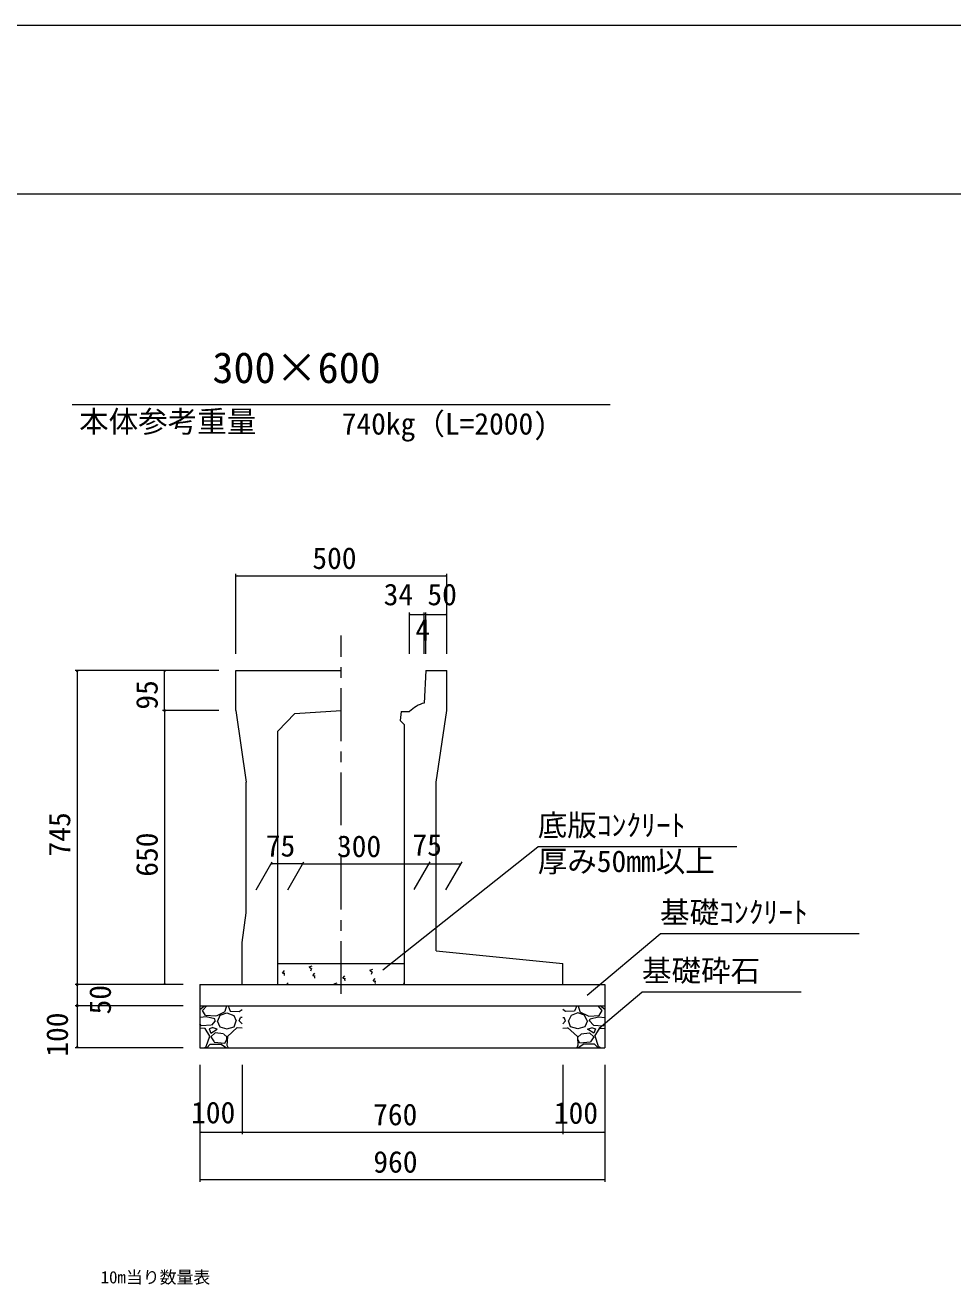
# Model space of a CAD drawing. Units: millimetres on the paper, scale 1:20. Extents: x 0 to 841, y 0 to 594.
# Drawn here: x 425.9 to 535.9, y 444.6 to 594 of the extents above; entities that cross this region are included whole.
import ezdxf
from ezdxf.enums import TextEntityAlignment as Align

# ---------------------------------------------------------------- set-up
doc = ezdxf.new("R2010")
doc.units = ezdxf.units.MM
doc.linetypes.add('USER1', pattern=[10, 6.25, -1.25, 1.25, -1.25])
for name, color, linetype, lineweight in [('D-STR-DIM（寸法）', 7, 'Continuous', 18), ('D-STR-HTXT（旗揚げ）', 4, 'Continuous', 18), ('D-STR-STRn（構造物）', 5, 'Continuous', 18), ('D-STR（構造物外形線）', 1, 'Continuous', 18), ('D-TTL(外枠）', 2, 'Continuous', 18), ('DEFPOINTS_2', 8, 'Continuous', 18), ('Frame', 1, 'Continuous', 18)]:
    doc.layers.add(name, color=color, linetype=linetype, lineweight=lineweight)
doc.layers.add('D-STR-TXT（文字）', color=7, linetype='Continuous')
doc.styles.add('ＭＳ ゴシック', font='')
doc.styles.get('ＭＳ ゴシック').set_extended_font_data('MS Gothic')

msp = doc.modelspace()

# ---------------------------------------------------------------- linework, layer by layer
at = {"layer": 'D-STR-DIM（寸法）'}
for p, q in [((450.897, 519.441), (450.897, 528.93)), ((475.897, 519.441), (475.897, 528.93)), ((450.897, 528.68), (451.047, 528.705)), ((450.897, 528.68), (450.917, 528.68)), ((451.047, 528.655), (450.897, 528.68)), ((450.917, 528.68), (475.877, 528.68)), ((475.747, 528.705), (475.897, 528.68)), ((475.897, 528.68), (475.747, 528.655)), ((475.897, 528.68), (475.877, 528.68)), ((471.507, 519.441), (471.507, 524.347)), ((471.507, 524.097), (471.657, 524.122)), ((471.507, 524.097), (471.527, 524.097)), ((471.657, 524.072), (471.507, 524.097)), ((471.527, 524.097), (473.202, 524.097)), ((473.072, 524.122), (473.222, 524.097)), ((473.222, 524.097), (473.072, 524.072)), ((473.222, 524.097), (473.202, 524.097)), ((473.222, 519.442), (473.222, 524.347)), ((473.222, 519.442), (473.222, 524.347)), ((473.222, 524.097), (473.372, 524.122)), ((473.222, 524.097), (473.242, 524.097)), ((473.372, 524.072), (473.222, 524.097)), ((473.402, 524.097), (473.242, 524.097)), ((473.272, 524.122), (473.422, 524.097)), ((473.422, 524.097), (473.272, 524.072)), ((473.422, 524.097), (473.402, 524.097)), ((473.422, 519.441), (473.422, 524.347)), ((473.422, 519.441), (473.422, 524.347)), ((473.422, 524.097), (473.572, 524.122)), ((473.422, 524.097), (473.442, 524.097)), ((473.572, 524.072), (473.422, 524.097)), ((473.442, 524.097), (475.877, 524.097)), ((475.747, 524.122), (475.897, 524.097)), ((475.897, 524.097), (475.747, 524.072)), ((475.897, 524.097), (475.877, 524.097)), ((475.897, 519.441), (475.897, 524.347)), ((448.897, 517.441), (431.85, 517.441)), ((432.075, 517.291), (432.1, 517.441)), ((432.1, 517.441), (432.1, 517.421)), ((432.1, 517.441), (432.125, 517.291)), ((432.1, 517.421), (432.1, 480.211)), ((448.897, 517.441), (442.21, 517.441)), ((442.435, 517.291), (442.46, 517.441)), ((442.46, 517.441), (442.46, 517.421)), ((442.46, 517.441), (442.485, 517.291)), ((442.46, 512.711), (442.46, 517.421)), ((448.897, 512.691), (442.21, 512.691)), ((448.897, 512.691), (442.21, 512.691)), ((442.46, 512.691), (442.435, 512.841)), ((442.435, 512.541), (442.46, 512.691)), ((442.485, 512.841), (442.46, 512.691)), ((442.46, 512.691), (442.46, 512.711)), ((442.46, 512.691), (442.46, 512.671)), ((442.46, 512.691), (442.485, 512.541)), ((442.46, 512.671), (442.46, 480.211)), ((453.301, 491.433), (455.219, 494.754)), ((457.051, 491.433), (458.969, 494.754)), ((457.051, 491.433), (458.969, 494.754)), ((472.051, 491.466), (473.95, 494.754)), ((472.051, 491.466), (473.95, 494.754)), ((475.801, 491.433), (477.719, 494.754)), ((455.074, 494.504), (455.224, 494.529)), ((455.074, 494.504), (455.094, 494.504)), ((455.224, 494.479), (455.074, 494.504)), ((458.804, 494.504), (455.094, 494.504)), ((458.674, 494.529), (458.824, 494.504)), ((458.824, 494.504), (458.674, 494.479)), ((458.824, 494.504), (458.804, 494.504)), ((458.824, 494.504), (458.974, 494.529)), ((458.824, 494.504), (458.844, 494.504)), ((458.974, 494.479), (458.824, 494.504)), ((458.844, 494.504), (473.785, 494.504)), ((473.655, 494.529), (473.805, 494.504)), ((473.805, 494.504), (473.655, 494.479)), ((473.805, 494.504), (473.785, 494.504)), ((473.805, 494.504), (473.955, 494.529)), ((473.805, 494.504), (473.825, 494.504)), ((473.955, 494.479), (473.805, 494.504)), ((473.825, 494.504), (477.554, 494.504)), ((477.424, 494.529), (477.574, 494.504)), ((477.574, 494.504), (477.424, 494.479)), ((477.574, 494.504), (477.554, 494.504)), ((444.647, 480.191), (431.85, 480.191)), ((444.647, 480.191), (431.85, 480.191)), ((432.1, 480.191), (432.075, 480.341)), ((432.075, 480.041), (432.1, 480.191)), ((432.125, 480.341), (432.1, 480.191)), ((432.1, 480.191), (432.1, 480.211)), ((432.1, 480.191), (432.1, 480.171)), ((432.1, 480.191), (432.125, 480.041)), ((432.1, 480.171), (432.1, 477.711)), ((444.647, 480.191), (442.21, 480.191)), ((442.46, 480.191), (442.435, 480.341)), ((442.485, 480.341), (442.46, 480.191)), ((442.46, 480.191), (442.46, 480.211)), ((444.647, 477.691), (431.85, 477.691)), ((444.647, 477.691), (431.85, 477.691)), ((432.1, 477.691), (432.075, 477.841)), ((432.075, 477.541), (432.1, 477.691)), ((432.125, 477.841), (432.1, 477.691)), ((432.1, 477.691), (432.1, 477.711)), ((432.1, 477.691), (432.1, 477.671)), ((432.1, 477.691), (432.125, 477.541)), ((432.1, 477.671), (432.1, 472.711)), ((444.647, 472.691), (431.85, 472.691)), ((432.1, 472.691), (432.075, 472.841)), ((432.125, 472.841), (432.1, 472.691)), ((432.1, 472.691), (432.1, 472.711)), ((446.647, 470.691), (446.647, 456.818)), ((446.647, 470.691), (446.647, 462.441)), ((451.647, 470.691), (451.647, 462.441)), ((451.647, 470.691), (451.647, 462.441)), ((489.647, 470.691), (489.647, 462.441)), ((489.647, 470.691), (489.647, 462.441)), ((494.647, 470.691), (494.647, 456.818)), ((494.647, 470.691), (494.647, 462.441)), ((446.647, 462.691), (446.797, 462.716)), ((446.647, 462.691), (446.667, 462.691)), ((446.797, 462.666), (446.647, 462.691)), ((446.667, 462.691), (451.627, 462.691)), ((451.497, 462.716), (451.647, 462.691)), ((451.647, 462.691), (451.497, 462.666)), ((451.647, 462.691), (451.627, 462.691)), ((451.647, 462.691), (451.797, 462.716)), ((451.647, 462.691), (451.667, 462.691)), ((451.797, 462.666), (451.647, 462.691)), ((451.667, 462.691), (489.627, 462.691)), ((489.497, 462.716), (489.647, 462.691)), ((489.647, 462.691), (489.497, 462.666)), ((489.647, 462.691), (489.627, 462.691)), ((489.647, 462.691), (489.797, 462.716)), ((489.647, 462.691), (489.667, 462.691)), ((489.797, 462.666), (489.647, 462.691)), ((489.667, 462.691), (494.627, 462.691)), ((494.497, 462.716), (494.647, 462.691)), ((494.647, 462.691), (494.497, 462.666)), ((494.647, 462.691), (494.627, 462.691)), ((446.647, 457.068), (446.797, 457.093)), ((446.647, 457.068), (446.667, 457.068)), ((446.797, 457.043), (446.647, 457.068)), ((446.667, 457.068), (494.627, 457.068)), ((494.497, 457.093), (494.647, 457.068)), ((494.647, 457.068), (494.497, 457.043)), ((494.647, 457.068), (494.627, 457.068))]:
    msp.add_line(p, q, dxfattribs=at)
at = {"layer": 'D-STR-HTXT（旗揚げ）'}
for p, q in [((431.505, 549), (495.289, 549)), ((468.341, 481.956), (486.691, 496.551)), ((510.289, 496.551), (486.691, 496.551)), ((492.553, 478.96), (501.198, 486.224)), ((524.796, 486.224), (501.198, 486.224)), ((493.964, 475.031), (499.048, 479.293)), ((517.911, 479.293), (499.048, 479.293))]:
    msp.add_line(p, q, dxfattribs=at)
at = {"layer": 'D-STR-STRn（構造物）', "color": 7, "linetype": 'USER1'}
msp.add_line((463.397, 479.09), (463.397, 521.596), dxfattribs=at)
at = {"layer": 'D-STR-STRn（構造物）', "color": 7}
for p, q in [((455.897, 482.691), (470.897, 482.691)), ((456.428, 481.57), (456.669, 481.857)), ((456.428, 481.57), (456.727, 481.544)), ((456.689, 481.265), (456.631, 481.579)), ((459.591, 482.289), (459.941, 482.424)), ((459.591, 482.289), (459.84, 482.122)), ((459.8, 481.845), (459.902, 482.147)), ((460.015, 481.256), (460.256, 481.543)), ((460.015, 481.256), (460.314, 481.23)), ((460.275, 480.952), (460.217, 481.265)), ((463.601, 480.942), (463.842, 481.229)), ((466.777, 481.889), (467.127, 482.023)), ((466.777, 481.889), (467.025, 481.721)), ((466.986, 481.444), (467.087, 481.746)), ((456.897, 480.191), (457.116, 480.419)), ((457.074, 480.191), (457.073, 480.197)), ((462.575, 480.276), (462.926, 480.411)), ((462.576, 480.276), (462.702, 480.191)), ((463.601, 480.942), (463.9, 480.916)), ((463.861, 480.638), (463.803, 480.951)), ((467.187, 480.628), (467.428, 480.916)), ((467.187, 480.628), (467.486, 480.602)), ((467.447, 480.324), (467.39, 480.638)), ((470.774, 480.315), (470.897, 480.461)), ((470.774, 480.315), (470.897, 480.304))]:
    msp.add_line(p, q, dxfattribs=at)
at = {"layer": 'D-STR-STRn（構造物）'}
for p, q in [((446.647, 480.191), (446.647, 472.691)), ((446.647, 480.191), (494.647, 480.191)), ((494.647, 480.191), (494.647, 472.691)), ((446.647, 477.691), (494.647, 477.691)), ((446.647, 477.256), (447.21, 477.691)), ((446.955, 477.139), (447.452, 477.691)), ((447.315, 476.536), (446.965, 477.136)), ((449.608, 476.985), (448.558, 476.435)), ((449.056, 476.589), (449.856, 476.839)), ((449.807, 477.689), (449.607, 476.989)), ((449.854, 476.839), (450.654, 476.539)), ((449.978, 477.691), (450.247, 477.051)), ((450.253, 477.036), (451.303, 476.986)), ((451.306, 476.993), (451.647, 477.256)), ((489.988, 476.993), (489.647, 477.256)), ((491.041, 477.036), (489.991, 476.986)), ((491.44, 476.839), (490.64, 476.539)), ((491.316, 477.691), (491.046, 477.051)), ((492.238, 476.589), (491.438, 476.839)), ((491.486, 477.689), (491.686, 476.989)), ((491.686, 476.985), (492.736, 476.435)), ((494.338, 477.139), (493.841, 477.691)), ((493.978, 476.536), (494.328, 477.136)), ((494.647, 477.256), (494.084, 477.691)), ((447.41, 476.383), (446.647, 476.303)), ((446.854, 475.305), (446.647, 475.531)), ((448.002, 475.392), (446.852, 475.292)), ((448.552, 476.449), (447.302, 476.549)), ((448.404, 476.142), (447.404, 476.392)), ((448.455, 475.889), (448.005, 475.389)), ((448.456, 475.886), (448.406, 476.136)), ((448.701, 475.89), (449.001, 475.19)), ((448.754, 475.889), (449.054, 476.589)), ((449.002, 475.185), (449.852, 474.935)), ((449.858, 474.936), (450.708, 475.186)), ((450.656, 476.537), (450.956, 475.887)), ((450.704, 475.191), (450.954, 475.891)), ((451.304, 475.89), (451.454, 476.29)), ((451.647, 475.531), (451.304, 475.905)), ((451.647, 476.303), (451.46, 476.283)), ((489.647, 476.303), (489.834, 476.283)), ((489.647, 475.531), (489.99, 475.905)), ((489.989, 475.89), (489.839, 476.29)), ((490.637, 476.537), (490.337, 475.887)), ((490.59, 475.191), (490.34, 475.891)), ((491.435, 474.936), (490.585, 475.186)), ((492.292, 475.185), (491.442, 474.935)), ((492.539, 475.889), (492.239, 476.589)), ((492.592, 475.89), (492.292, 475.19)), ((492.741, 476.449), (493.991, 476.549)), ((492.838, 475.886), (492.888, 476.136)), ((492.838, 475.889), (493.288, 475.389)), ((492.89, 476.142), (493.89, 476.392)), ((493.292, 475.392), (494.442, 475.292)), ((493.884, 476.383), (494.647, 476.303)), ((494.44, 475.305), (494.647, 475.531)), ((447.257, 474.984), (446.647, 475.035)), ((447.816, 474.092), (447.266, 474.992)), ((447.406, 472.837), (447.806, 474.087)), ((447.754, 474.939), (447.954, 474.439)), ((448.105, 475.087), (447.755, 474.937)), ((447.954, 474.44), (448.704, 474.89)), ((447.954, 473.991), (448.354, 473.391)), ((448.455, 474.489), (447.955, 473.989)), ((448.707, 474.89), (448.107, 475.09)), ((449.461, 474.342), (448.461, 474.492)), ((449.866, 473.978), (449.466, 474.328)), ((449.607, 473.24), (449.857, 473.69)), ((449.903, 474.041), (449.853, 472.991)), ((449.856, 473.689), (449.856, 473.989)), ((451.057, 475.089), (449.907, 474.039)), ((451.647, 475.035), (451.057, 475.084)), ((489.647, 475.035), (490.237, 475.084)), ((490.237, 475.089), (491.387, 474.039)), ((491.39, 474.041), (491.44, 472.991)), ((491.428, 473.978), (491.828, 474.328)), ((491.687, 473.24), (491.437, 473.69)), ((491.438, 473.689), (491.438, 473.989)), ((491.832, 474.342), (492.832, 474.492)), ((492.586, 474.89), (493.186, 475.09)), ((493.34, 474.44), (492.59, 474.89)), ((492.838, 474.489), (493.338, 473.989)), ((493.34, 473.991), (492.94, 473.391)), ((493.189, 475.087), (493.539, 474.937)), ((493.54, 474.939), (493.34, 474.439)), ((493.477, 474.092), (494.027, 474.992)), ((493.888, 472.837), (493.488, 474.087)), ((494.037, 474.984), (494.647, 475.035)), ((446.647, 472.691), (480.147, 472.691)), ((446.647, 472.691), (494.647, 472.691)), ((447.21, 472.691), (447.406, 472.843)), ((447.452, 472.691), (447.855, 473.139)), ((447.856, 473.139), (449.156, 473.139)), ((448.357, 473.387), (449.607, 473.237)), ((449.154, 473.15), (449.804, 472.7)), ((449.847, 473), (449.978, 472.691)), ((491.446, 473), (491.316, 472.691)), ((492.14, 473.15), (491.49, 472.7)), ((492.937, 473.387), (491.687, 473.237)), ((493.438, 473.139), (492.138, 473.139)), ((493.841, 472.691), (493.438, 473.139)), ((494.084, 472.691), (493.888, 472.843))]:
    msp.add_line(p, q, dxfattribs=at)
at = {"layer": 'D-STR（構造物外形線）'}
for p, q in [((450.897, 517.441), (463.397, 517.441)), ((450.897, 512.691), (450.897, 517.441)), ((473.422, 517.441), (475.897, 517.441)), ((475.897, 512.691), (475.897, 517.441)), ((450.897, 512.691), (452.147, 504.191)), ((457.893, 512.361), (463.397, 512.691)), ((474.647, 504.191), (475.897, 512.691)), ((455.897, 510.241), (457.893, 512.361)), ((470.386, 511.534), (470.897, 510.991)), ((455.897, 480.191), (455.897, 510.241)), ((470.897, 480.191), (470.897, 510.991)), ((452.147, 488.691), (452.147, 504.191)), ((474.647, 484.191), (474.647, 504.191)), ((451.647, 485.191), (452.147, 488.691)), ((451.647, 480.191), (451.647, 485.191)), ((474.647, 484.191), (489.647, 482.691)), ((489.647, 480.191), (489.647, 482.691)), ((451.647, 480.191), (455.897, 480.191)), ((470.897, 480.191), (475.147, 480.191)), ((470.897, 480.191), (489.147, 480.191))]:
    msp.add_line(p, q, dxfattribs=at)
at = {"layer": 'D-TTL(外枠）'}
msp.add_line((25, 574), (820, 574), dxfattribs=at)
at = {"layer": 'DEFPOINTS_2'}
msp.add_line((0, 594), (841, 594), dxfattribs=at)
at = {"layer": 'Frame'}
for p, q in [((473.422, 517.441), (473.222, 513.599)), ((470.507, 512.591), (470.386, 511.534)), ((470.507, 512.591), (471.507, 512.591))]:
    msp.add_line(p, q, dxfattribs=at)
msp.add_arc((474.326, 509.754), 4, 106.02569, 134.82262, dxfattribs=at)

# ---------------------------------------------------------------- texts
at = {"layer": 'D-STR-DIM（寸法）', "style": 'ＭＳ ゴシック'}
for s, p in [('500', (459.977, 528.73)), ('34', (468.429, 524.422)), ('50', (473.614, 524.422)), ('4', (472.194, 520.226)), ('75', (454.458, 494.614)), ('300', (462.895, 494.554)), ('75', (471.836, 494.718)), ('100', (445.602, 462.97)), ('100', (488.602, 462.92)), ('760', (467.182, 462.741)), ('960', (467.209, 457.118))]:
    msp.add_text(s, height=2.566, dxfattribs=at).set_placement(p, align=Align.BOTTOM_LEFT)
for s, p in [('95', (442.41, 512.81)), ('745', (432.05, 495.396)), ('650', (442.41, 492.994)), ('50', (436.869, 476.658)), ('100', (431.775, 471.647))]:
    msp.add_text(s, height=2.566, rotation=90, dxfattribs=at).set_placement(p, align=Align.BOTTOM_LEFT)
at = {"layer": 'D-STR-TXT（文字）', "style": 'ＭＳ ゴシック'}
for s, height, p in [('300×600', 3.666, (448.131, 550.449)), ('本体参考重量', 2.566, (432.336, 544.933)), ('740kg（L=2000)', 2.566, (463.456, 544.67)), ('底版ｺﾝｸﾘｰﾄ', 2.566, (486.691, 497.051)), ('厚み50mm以上', 2.566, (486.691, 492.779)), ('基礎ｺﾝｸﾘｰﾄ', 2.566, (501.198, 486.724)), ('基礎砕石', 2.566, (499.048, 479.793)), ('10m当り数量表', 1.466, (434.884, 444.312))]:
    msp.add_text(s, height=height, dxfattribs=at).set_placement(p, align=Align.BOTTOM_LEFT)

doc.saveas('drawing.dxf')
